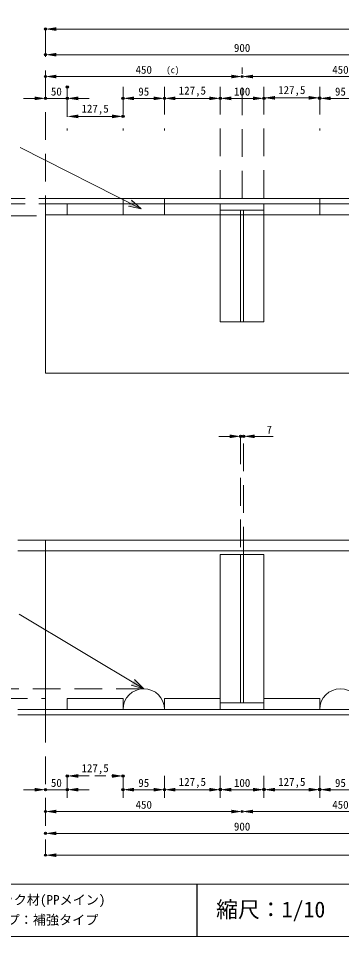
# Model space of a CAD drawing. Units: millimetres, scale not verified. Extents: x -1701 to 1700, y -915 to 1201.
# Drawn here: x -459 to 280, y -915 to 1188 of the extents above; entities that cross this region are included whole.
import ezdxf
from ezdxf.enums import TextEntityAlignment as Align

# ---------------------------------------------------------------- set-up
doc = ezdxf.new("R2010")
doc.units = ezdxf.units.MM
doc.header["$LTSCALE"] = 10
doc.header["$PDMODE"] = 32
doc.header["$PDSIZE"] = 5
doc.linetypes.add('USER2', pattern=[9.525, 6.35, -3.175])
for name, color, linetype, lineweight in [('0-0_0', 7, 'Continuous', 18), ('0-2_外形線', 7, 'Continuous', 18), ('0-6_表枠線', 7, 'Continuous', 18), ('0-8_文字', 7, 'Continuous', 18), ('0-9_寸法線', 7, 'USER2', 18)]:
    doc.layers.add(name, color=color, linetype=linetype, lineweight=lineweight)
doc.layers.add('0-5_Defpoints', color=7, linetype='Continuous')
doc.styles.add('ＭＳ ゴシック', font='')
doc.styles.get('ＭＳ ゴシック').set_extended_font_data('MS Gothic')

# ---------------------------------------------------------------- blocks, each defined once
blk = doc.blocks.new('D1')
at = {"layer": '0-2_外形線'}
for p, q in [((5955.84, 7302.61), (5955.84, 7304.17)), ((6018.34, 7301.05), (10393.34, 7301.05)), ((10455.84, 7302.61), (10455.84, 7304.17))]:
    blk.add_line(p, q, dxfattribs=at)
for points in [[(6018.34, 7311.47), (6018.34, 7290.63), (5955.84, 7301.05)], [(10393.34, 7311.47), (10393.34, 7290.63), (10455.84, 7301.05)]]:
    blk.add_solid(points, dxfattribs=at)
at = {"layer": '0-5_Defpoints'}
for p in [(5955.84, 7301.05), (10455.84, 7301.05)]:
    blk.add_point(p, dxfattribs=at)
at = {"layer": '0-2_外形線', "style": 'ＭＳ ゴシック'}
blk.add_text('1800', height=45.82, dxfattribs=at).set_placement((8143.34, 7303.27), align=Align.BOTTOM_LEFT)
blk = doc.blocks.new('D2')
at = {"layer": '0-2_外形線'}
for p, q in [((5893.34, 6904.37), (5830.84, 6904.37)), ((5955.84, 6905.94), (5955.84, 6907.5)), ((5955.84, 6904.37), (6080.84, 6904.37)), ((6080.84, 6905.94), (6080.84, 6907.5)), ((6143.34, 6904.37), (6205.84, 6904.37))]:
    blk.add_line(p, q, dxfattribs=at)
for points in [[(5893.34, 6914.79), (5893.34, 6893.96), (5955.84, 6904.37)], [(6143.34, 6914.79), (6143.34, 6893.96), (6080.84, 6904.37)]]:
    blk.add_solid(points, dxfattribs=at)
at = {"layer": '0-5_Defpoints'}
for p in [(5955.84, 6904.37), (6080.84, 6904.37)]:
    blk.add_point(p, dxfattribs=at)
at = {"layer": '0-2_外形線', "style": 'ＭＳ ゴシック'}
blk.add_text('50', height=45.82, dxfattribs=at).set_placement((5987.09, 6906.6), align=Align.BOTTOM_LEFT)
blk = doc.blocks.new('D5')
at = {"layer": '0-2_外形線'}
for p, q in [((5955.84, 2573.74), (5955.84, 2575.31)), ((6018.34, 2572.18), (10393.34, 2572.18)), ((10455.84, 2573.74), (10455.84, 2575.31))]:
    blk.add_line(p, q, dxfattribs=at)
for points in [[(6018.34, 2582.6), (6018.34, 2561.76), (5955.84, 2572.18)], [(10393.34, 2582.6), (10393.34, 2561.76), (10455.84, 2572.18)]]:
    blk.add_solid(points, dxfattribs=at)
at = {"layer": '0-5_Defpoints'}
for p in [(5955.84, 2572.18), (10455.84, 2572.18)]:
    blk.add_point(p, dxfattribs=at)
at = {"layer": '0-2_外形線', "style": 'ＭＳ ゴシック'}
blk.add_text('1800', height=45.82, dxfattribs=at).set_placement((8143.34, 2574.4), align=Align.BOTTOM_LEFT)
blk = doc.blocks.new('D6')
at = {"layer": '0-2_外形線'}
for p, q in [((5893.34, 2947.18), (5830.84, 2947.18)), ((5955.84, 2948.74), (5955.84, 2950.31)), ((5955.84, 2947.18), (6080.84, 2947.18)), ((6080.84, 2948.74), (6080.84, 2950.31)), ((6143.34, 2947.18), (6205.84, 2947.18))]:
    blk.add_line(p, q, dxfattribs=at)
for points in [[(5893.34, 2957.6), (5893.34, 2936.76), (5955.84, 2947.18)], [(6143.34, 2957.6), (6143.34, 2936.76), (6080.84, 2947.18)]]:
    blk.add_solid(points, dxfattribs=at)
at = {"layer": '0-5_Defpoints'}
for p in [(5955.84, 2947.18), (6080.84, 2947.18)]:
    blk.add_point(p, dxfattribs=at)
at = {"layer": '0-2_外形線', "style": 'ＭＳ ゴシック'}
blk.add_text('50', height=45.82, dxfattribs=at).set_placement((5987.09, 2949.4), align=Align.BOTTOM_LEFT)
blk = doc.blocks.new('D31')
at = {"layer": '0-2_外形線'}
for p, q in [((5955.84, 7155.94), (5955.84, 7157.5)), ((6018.34, 7154.37), (8143.34, 7154.37)), ((8205.84, 7155.94), (8205.84, 7157.5))]:
    blk.add_line(p, q, dxfattribs=at)
for points in [[(6018.34, 7164.79), (6018.34, 7143.96), (5955.84, 7154.37)], [(8143.34, 7164.79), (8143.34, 7143.96), (8205.84, 7154.37)]]:
    blk.add_solid(points, dxfattribs=at)
at = {"layer": '0-5_Defpoints'}
for p in [(5955.84, 7154.37), (8205.84, 7154.37)]:
    blk.add_point(p, dxfattribs=at)
at = {"layer": '0-2_外形線', "style": 'ＭＳ ゴシック'}
blk.add_text('900', height=45.82, dxfattribs=at).set_placement((7033.97, 7156.6), align=Align.BOTTOM_LEFT)
blk = doc.blocks.new('D33')
at = {"layer": '0-2_外形線'}
for p, q in [((5955.84, 7030.94), (5955.84, 7032.5)), ((6018.34, 7029.37), (7018.34, 7029.37)), ((7080.84, 7030.94), (7080.84, 7032.5))]:
    blk.add_line(p, q, dxfattribs=at)
for points in [[(6018.34, 7039.79), (6018.34, 7018.96), (5955.84, 7029.37)], [(7018.34, 7039.79), (7018.34, 7018.96), (7080.84, 7029.37)]]:
    blk.add_solid(points, dxfattribs=at)
at = {"layer": '0-5_Defpoints'}
for p in [(5955.84, 7029.37), (7080.84, 7029.37)]:
    blk.add_point(p, dxfattribs=at)
at = {"layer": '0-2_外形線', "style": 'ＭＳ ゴシック'}
blk.add_text('450', height=45.82, dxfattribs=at).set_placement((6471.47, 7031.6), align=Align.BOTTOM_LEFT)
blk = doc.blocks.new('D34')
at = {"layer": '0-2_外形線'}
for p, q in [((7080.84, 7030.94), (7080.84, 7032.5)), ((7143.34, 7029.37), (8143.34, 7029.37)), ((8205.84, 7030.94), (8205.84, 7032.5))]:
    blk.add_line(p, q, dxfattribs=at)
for points in [[(7143.34, 7039.79), (7143.34, 7018.96), (7080.84, 7029.37)], [(8143.34, 7039.79), (8143.34, 7018.96), (8205.84, 7029.37)]]:
    blk.add_solid(points, dxfattribs=at)
at = {"layer": '0-5_Defpoints'}
for p in [(7080.84, 7029.37), (8205.84, 7029.37)]:
    blk.add_point(p, dxfattribs=at)
at = {"layer": '0-2_外形線', "style": 'ＭＳ ゴシック'}
blk.add_text('450', height=45.82, dxfattribs=at).set_placement((7596.47, 7031.6), align=Align.BOTTOM_LEFT)
blk = doc.blocks.new('D41')
at = {"layer": '0-2_外形線'}
for p, q in [((7524.59, 6905.94), (7524.59, 6907.5)), ((7587.09, 6904.37), (7699.59, 6904.37)), ((7762.09, 6905.94), (7762.09, 6907.5))]:
    blk.add_line(p, q, dxfattribs=at)
for points in [[(7587.09, 6914.79), (7587.09, 6893.96), (7524.59, 6904.37)], [(7699.59, 6914.79), (7699.59, 6893.96), (7762.09, 6904.37)]]:
    blk.add_solid(points, dxfattribs=at)
at = {"layer": '0-5_Defpoints'}
for p in [(7524.59, 6904.37), (7762.09, 6904.37)]:
    blk.add_point(p, dxfattribs=at)
at = {"layer": '0-2_外形線', "style": 'ＭＳ ゴシック'}
blk.add_text('95', height=45.82, dxfattribs=at).set_placement((7612.09, 6906.6), align=Align.BOTTOM_LEFT)
blk = doc.blocks.new('D42')
at = {"layer": '0-2_外形線'}
for p, q in [((6955.84, 6905.94), (6955.84, 6907.5)), ((7018.34, 6904.37), (7143.34, 6904.37)), ((7205.84, 6905.94), (7205.84, 6907.5))]:
    blk.add_line(p, q, dxfattribs=at)
for points in [[(7018.34, 6914.79), (7018.34, 6893.96), (6955.84, 6904.37)], [(7143.34, 6914.79), (7143.34, 6893.96), (7205.84, 6904.37)]]:
    blk.add_solid(points, dxfattribs=at)
at = {"layer": '0-5_Defpoints'}
for p in [(6955.84, 6904.37), (7205.84, 6904.37)]:
    blk.add_point(p, dxfattribs=at)
at = {"layer": '0-2_外形線', "style": 'ＭＳ ゴシック'}
blk.add_text('100', height=45.82, dxfattribs=at).set_placement((7033.97, 6906.6), align=Align.BOTTOM_LEFT)
blk = doc.blocks.new('D43')
at = {"layer": '0-2_外形線'}
for p, q in [((6399.59, 6905.94), (6399.59, 6907.5)), ((6462.09, 6904.37), (6574.59, 6904.37)), ((6637.09, 6905.94), (6637.09, 6907.5))]:
    blk.add_line(p, q, dxfattribs=at)
for points in [[(6462.09, 6914.79), (6462.09, 6893.96), (6399.59, 6904.37)], [(6574.59, 6914.79), (6574.59, 6893.96), (6637.09, 6904.37)]]:
    blk.add_solid(points, dxfattribs=at)
at = {"layer": '0-5_Defpoints'}
for p in [(6399.59, 6904.37), (6637.09, 6904.37)]:
    blk.add_point(p, dxfattribs=at)
at = {"layer": '0-2_外形線', "style": 'ＭＳ ゴシック'}
blk.add_text('95', height=45.82, dxfattribs=at).set_placement((6487.09, 6906.6), align=Align.BOTTOM_LEFT)
blk = doc.blocks.new('D44')
at = {"layer": '0-2_外形線'}
for p, q in [((6637.09, 6905.94), (6637.09, 6907.5)), ((6699.59, 6904.37), (6893.34, 6904.37)), ((6955.84, 6905.94), (6955.84, 6907.5))]:
    blk.add_line(p, q, dxfattribs=at)
for points in [[(6699.59, 6914.79), (6699.59, 6893.96), (6637.09, 6904.37)], [(6893.34, 6914.79), (6893.34, 6893.96), (6955.84, 6904.37)]]:
    blk.add_solid(points, dxfattribs=at)
at = {"layer": '0-5_Defpoints'}
for p in [(6637.09, 6904.37), (6955.84, 6904.37)]:
    blk.add_point(p, dxfattribs=at)
at = {"layer": '0-2_外形線', "style": 'ＭＳ ゴシック'}
blk.add_text('127,5', height=45.82, dxfattribs=at).set_placement((6718.34, 6912.25), align=Align.BOTTOM_LEFT)
blk = doc.blocks.new('D45')
at = {"layer": '0-2_外形線'}
for p, q in [((7205.84, 6905.94), (7205.84, 6910.62)), ((7268.34, 6907.5), (7462.09, 6907.5)), ((7524.59, 6909.06), (7524.59, 6910.62))]:
    blk.add_line(p, q, dxfattribs=at)
for points in [[(7268.34, 6917.92), (7268.34, 6897.08), (7205.84, 6907.5)], [(7462.09, 6917.92), (7462.09, 6897.08), (7524.59, 6907.5)]]:
    blk.add_solid(points, dxfattribs=at)
at = {"layer": '0-5_Defpoints'}
for p in [(7205.84, 6904.37), (7524.59, 6907.5)]:
    blk.add_point(p, dxfattribs=at)
at = {"layer": '0-2_外形線', "style": 'ＭＳ ゴシック'}
blk.add_text('127,5', height=45.82, dxfattribs=at).set_placement((7287.09, 6915.37), align=Align.BOTTOM_LEFT)
blk = doc.blocks.new('D51')
at = {"layer": '0-2_外形線'}
for p, q in [((6080.84, 6968.23), (6080.84, 6797.92)), ((6143.34, 6801.05), (6337.09, 6801.05)), ((6399.59, 6802.61), (6399.59, 6804.17))]:
    blk.add_line(p, q, dxfattribs=at)
for points in [[(6143.34, 6811.47), (6143.34, 6790.63), (6080.84, 6801.05)], [(6337.09, 6811.47), (6337.09, 6790.63), (6399.59, 6801.05)]]:
    blk.add_solid(points, dxfattribs=at)
at = {"layer": '0-5_Defpoints'}
for p in [(6080.84, 6969.79), (6399.59, 6801.05)]:
    blk.add_point(p, dxfattribs=at)
at = {"layer": '0-2_外形線', "style": 'ＭＳ ゴシック'}
blk.add_text('127,5', height=45.82, dxfattribs=at).set_placement((6162.09, 6808.92), align=Align.BOTTOM_LEFT)
blk = doc.blocks.new('D52')
at = {"layer": '0-2_外形線'}
for p, q in [((5955.84, 2698.74), (5955.84, 2700.31)), ((6018.34, 2697.18), (8143.34, 2697.18)), ((8205.84, 2698.74), (8205.84, 2700.31))]:
    blk.add_line(p, q, dxfattribs=at)
for points in [[(6018.34, 2707.6), (6018.34, 2686.76), (5955.84, 2697.18)], [(8143.34, 2707.6), (8143.34, 2686.76), (8205.84, 2697.18)]]:
    blk.add_solid(points, dxfattribs=at)
at = {"layer": '0-5_Defpoints'}
for p in [(5955.84, 2697.18), (8205.84, 2697.18)]:
    blk.add_point(p, dxfattribs=at)
at = {"layer": '0-2_外形線', "style": 'ＭＳ ゴシック'}
blk.add_text('900', height=45.82, dxfattribs=at).set_placement((7033.97, 2699.4), align=Align.BOTTOM_LEFT)
blk = doc.blocks.new('D54')
at = {"layer": '0-2_外形線'}
for p, q in [((5955.84, 2823.74), (5955.84, 2825.31)), ((6018.34, 2822.18), (7018.34, 2822.18)), ((7080.84, 2823.74), (7080.84, 2825.31))]:
    blk.add_line(p, q, dxfattribs=at)
for points in [[(6018.34, 2832.6), (6018.34, 2811.76), (5955.84, 2822.18)], [(7018.34, 2832.6), (7018.34, 2811.76), (7080.84, 2822.18)]]:
    blk.add_solid(points, dxfattribs=at)
at = {"layer": '0-5_Defpoints'}
for p in [(5955.84, 2822.18), (7080.84, 2822.18)]:
    blk.add_point(p, dxfattribs=at)
at = {"layer": '0-2_外形線', "style": 'ＭＳ ゴシック'}
blk.add_text('450', height=45.82, dxfattribs=at).set_placement((6471.47, 2824.4), align=Align.BOTTOM_LEFT)
blk = doc.blocks.new('D55')
at = {"layer": '0-2_外形線'}
for p, q in [((7080.84, 2823.74), (7080.84, 2825.31)), ((7143.34, 2822.18), (8143.34, 2822.18)), ((8205.84, 2823.74), (8205.84, 2825.31))]:
    blk.add_line(p, q, dxfattribs=at)
for points in [[(7143.34, 2832.6), (7143.34, 2811.76), (7080.84, 2822.18)], [(8143.34, 2832.6), (8143.34, 2811.76), (8205.84, 2822.18)]]:
    blk.add_solid(points, dxfattribs=at)
at = {"layer": '0-5_Defpoints'}
for p in [(7080.84, 2822.18), (8205.84, 2822.18)]:
    blk.add_point(p, dxfattribs=at)
at = {"layer": '0-2_外形線', "style": 'ＭＳ ゴシック'}
blk.add_text('450', height=45.82, dxfattribs=at).set_placement((7596.47, 2824.4), align=Align.BOTTOM_LEFT)
blk = doc.blocks.new('D58')
at = {"layer": '0-2_外形線'}
for p, q in [((6399.59, 2948.74), (6399.59, 2950.31)), ((6462.09, 2947.18), (6574.59, 2947.18)), ((6637.09, 2948.74), (6637.09, 2950.31))]:
    blk.add_line(p, q, dxfattribs=at)
for points in [[(6462.09, 2957.6), (6462.09, 2936.76), (6399.59, 2947.18)], [(6574.59, 2957.6), (6574.59, 2936.76), (6637.09, 2947.18)]]:
    blk.add_solid(points, dxfattribs=at)
at = {"layer": '0-5_Defpoints'}
for p in [(6399.59, 2947.18), (6637.09, 2947.18)]:
    blk.add_point(p, dxfattribs=at)
at = {"layer": '0-2_外形線', "style": 'ＭＳ ゴシック'}
blk.add_text('95', height=45.82, dxfattribs=at).set_placement((6487.09, 2949.4), align=Align.BOTTOM_LEFT)
blk = doc.blocks.new('D59')
at = {"layer": '0-2_外形線'}
for p, q in [((6637.09, 2948.74), (6637.09, 2950.31)), ((6699.59, 2947.18), (6893.34, 2947.18)), ((6955.84, 2948.74), (6955.84, 2950.31))]:
    blk.add_line(p, q, dxfattribs=at)
for points in [[(6699.59, 2957.6), (6699.59, 2936.76), (6637.09, 2947.18)], [(6893.34, 2957.6), (6893.34, 2936.76), (6955.84, 2947.18)]]:
    blk.add_solid(points, dxfattribs=at)
at = {"layer": '0-5_Defpoints'}
for p in [(6637.09, 2947.18), (6955.84, 2947.18)]:
    blk.add_point(p, dxfattribs=at)
at = {"layer": '0-2_外形線', "style": 'ＭＳ ゴシック'}
blk.add_text('127,5', height=45.82, dxfattribs=at).set_placement((6718.34, 2955.05), align=Align.BOTTOM_LEFT)
blk = doc.blocks.new('D60')
at = {"layer": '0-2_外形線'}
for p, q in [((6955.84, 2948.74), (6955.84, 2944.06)), ((7018.34, 2947.18), (7143.34, 2947.18)), ((7205.84, 2948.74), (7205.84, 2950.31))]:
    blk.add_line(p, q, dxfattribs=at)
for points in [[(7018.34, 2957.6), (7018.34, 2936.76), (6955.84, 2947.18)], [(7143.34, 2957.6), (7143.34, 2936.76), (7205.84, 2947.18)]]:
    blk.add_solid(points, dxfattribs=at)
at = {"layer": '0-5_Defpoints'}
for p in [(6955.84, 2950.31), (7205.84, 2947.18)]:
    blk.add_point(p, dxfattribs=at)
at = {"layer": '0-2_外形線', "style": 'ＭＳ ゴシック'}
blk.add_text('100', height=45.82, dxfattribs=at).set_placement((7033.97, 2949.4), align=Align.BOTTOM_LEFT)
blk = doc.blocks.new('D61')
at = {"layer": '0-2_外形線'}
for p, q in [((7205.84, 2947.96), (7205.84, 2944.06)), ((7268.34, 2947.18), (7462.09, 2947.18)), ((7524.59, 2947.96), (7524.59, 2944.06))]:
    blk.add_line(p, q, dxfattribs=at)
for points in [[(7268.34, 2957.6), (7268.34, 2936.76), (7205.84, 2947.18)], [(7462.09, 2957.6), (7462.09, 2936.76), (7524.59, 2947.18)]]:
    blk.add_solid(points, dxfattribs=at)
at = {"layer": '0-5_Defpoints'}
for p in [(7205.84, 2949.52), (7524.59, 2949.52), (7524.59, 2947.18)]:
    blk.add_point(p, dxfattribs=at)
at = {"layer": '0-2_外形線', "style": 'ＭＳ ゴシック'}
blk.add_text('127,5', height=45.82, dxfattribs=at).set_placement((7287.09, 2955.05), align=Align.BOTTOM_LEFT)
blk = doc.blocks.new('D62')
at = {"layer": '0-2_外形線'}
for p, q in [((7524.59, 2947.96), (7524.59, 2944.06)), ((7587.09, 2947.18), (7699.59, 2947.18)), ((7762.09, 2948.74), (7762.09, 2950.31))]:
    blk.add_line(p, q, dxfattribs=at)
for points in [[(7587.09, 2957.6), (7587.09, 2936.76), (7524.59, 2947.18)], [(7699.59, 2957.6), (7699.59, 2936.76), (7762.09, 2947.18)]]:
    blk.add_solid(points, dxfattribs=at)
at = {"layer": '0-5_Defpoints'}
for p in [(7524.59, 2949.52), (7762.09, 2947.18)]:
    blk.add_point(p, dxfattribs=at)
at = {"layer": '0-2_外形線', "style": 'ＭＳ ゴシック'}
blk.add_text('95', height=45.82, dxfattribs=at).set_placement((7612.09, 2949.4), align=Align.BOTTOM_LEFT)
blk = doc.blocks.new('D73')
at = {"layer": '0-5_Defpoints'}
for p in [(6080.84, 3025.84), (6399.59, 3025.84)]:
    blk.add_point(p, dxfattribs=at)
at = {"layer": '0-9_寸法線'}
for p, q in [((6080.84, 3027.4), (6080.84, 3028.97)), ((6143.34, 3025.84), (6337.09, 3025.84)), ((6399.59, 3027.4), (6399.59, 3028.97))]:
    blk.add_line(p, q, dxfattribs=at)
for points in [[(6143.34, 3036.26), (6143.34, 3015.42), (6080.84, 3025.84)], [(6337.09, 3036.26), (6337.09, 3015.42), (6399.59, 3025.84)]]:
    blk.add_solid(points, dxfattribs=at)
at = {"layer": '0-9_寸法線', "style": 'ＭＳ ゴシック'}
blk.add_text('127,5', height=45.82, dxfattribs=at).set_placement((6162.09, 3033.71), align=Align.BOTTOM_LEFT)
blk = doc.blocks.new('D76')
at = {"layer": '0-2_外形線'}
for p, q in [((7009.59, 4969.79), (6947.09, 4969.79)), ((7072.09, 4971.35), (7072.09, 4972.91)), ((7072.09, 4969.79), (7089.59, 4969.79)), ((7089.59, 4971.35), (7089.59, 4972.91)), ((7152.09, 4969.79), (7258.18, 4969.79))]:
    blk.add_line(p, q, dxfattribs=at)
for points in [[(7009.59, 4980.21), (7009.59, 4959.37), (7072.09, 4969.79)], [(7152.09, 4980.21), (7152.09, 4959.37), (7089.59, 4969.79)]]:
    blk.add_solid(points, dxfattribs=at)
at = {"layer": '0-5_Defpoints'}
for p in [(7072.09, 4969.79), (7089.59, 4969.79)]:
    blk.add_point(p, dxfattribs=at)
at = {"layer": '0-2_外形線', "style": 'ＭＳ ゴシック'}
blk.add_text('7', height=45.82, dxfattribs=at).set_placement((7220.76, 4971.35), align=Align.BOTTOM_LEFT)

msp = doc.modelspace()

# ---------------------------------------------------------------- linework, layer by layer
at = {"layer": '0-0_0'}
for p, q in [((-178.25, 751.45), (-200.58, 771.48)), ((-172.34, -347.37), (-193.2, -325.82))]:
    msp.add_line(p, q, dxfattribs=at)
for points in [[(-455.05, 891.84), (-178.25, 751.45), (-207.61, 757.63)], [(-457.72, -176.42), (-172.34, -347.37), (-201.18, -339.14)]]:
    msp.add_lwpolyline(points, dxfattribs=at)
for points in [[(-200.58, 771.48), (-207.61, 757.63), (-178.25, 751.45)], [(-193.2, -325.82), (-172.34, -347.37), (-201.18, -339.14)]]:
    msp.add_solid(points, dxfattribs=at)
at = {"layer": '0-2_外形線'}
for p, q in [((-219.84, 763.13), (-219.84, 775.13)), ((-219.84, 763.13), (-219.84, 738.13)), ((-124.84, 763.13), (-124.84, 775.13)), ((-124.84, 763.13), (-124.84, 738.13)), ((230.16, 763.13), (230.16, 775.13)), ((-397.34, 738.13), (1452.66, 738.13)), ((-124.84, 738.13), (2.66, 738.13)), ((49.16, 748.13), (49.16, 493.13)), ((56.16, 748.13), (56.16, 493.13))]:
    msp.add_line(p, q, dxfattribs=at)
for points in [[(-397.34, 763.13), (1402.66, 763.13), (1402.66, 775.13), (-397.34, 775.13)], [(-397.34, 775.13), (1402.66, 775.13), (1402.66, 375.13), (-397.34, 375.13)], [(2.66, 763.13), (102.66, 763.13), (102.66, 748.13), (2.66, 748.13)], [(2.66, 748.13), (102.66, 748.13), (102.66, 493.13), (2.66, 493.13)], [(1402.66, -6.87), (-397.34, -6.87), (-397.34, -406.87), (1402.66, -406.87)], [(2.66, -379.87), (102.66, -379.87), (102.66, -39.87), (2.66, -39.87)], [(49.16, -379.87), (56.16, -379.87), (56.16, -39.87), (49.16, -39.87)], [(-347.34, -394.87), (-219.84, -394.87), (-219.84, -369.87), (-347.34, -369.87)], [(2.66, -394.87), (-124.84, -394.87), (-124.84, -369.87), (2.66, -369.87)], [(102.66, -394.87), (230.16, -394.87), (230.16, -369.87), (102.66, -369.87)], [(-397.34, -406.87), (1402.66, -406.87), (1402.66, -394.87), (-397.34, -394.87)], [(2.66, -394.87), (102.66, -394.87), (102.66, -379.87), (2.66, -379.87)]]:
    msp.add_lwpolyline(points, close=True, dxfattribs=at)
for points in [[(-219.84, 738.13), (-347.34, 738.13), (-347.34, 763.13)], [(230.16, 763.13), (230.16, 738.13), (102.66, 738.13)]]:
    msp.add_lwpolyline(points, dxfattribs=at)
for centre in [(-172.34, -394.87), (277.66, -394.87)]:
    msp.add_arc(centre, 47.5, 0, 180, dxfattribs=at)
at = {"layer": '0-6_表枠線'}
for points in [[(-900.85, -794.41), (-50.85, -794.41), (-50.85, -914.41), (-900.85, -914.41)], [(-49.84, -794.87), (300.16, -794.87), (300.16, -914.87), (-49.84, -914.87)]]:
    msp.add_lwpolyline(points, close=True, dxfattribs=at)
at = {"layer": '0-8_文字'}
msp.add_lwpolyline([(-397.34, -6.87), (1402.66, -6.87), (1402.66, -31.87), (-397.34, -31.87)], close=True, dxfattribs=at)
at = {"layer": '0-9_寸法線'}
for p, q in [((-397.34, 1163.13), (-397.34, 775.13)), ((52.66, 775.13), (52.66, 1075.13)), ((-347.34, 1030.63), (-347.34, 930.63)), ((-219.84, 1030.63), (-219.84, 930.63)), ((-124.84, 1030.63), (-124.84, 930.63)), ((2.66, 1030.63), (2.66, 775.13)), ((102.66, 1030.63), (102.66, 775.13)), ((230.16, 1030.63), (230.16, 930.63)), ((-602.85, 775.13), (-397.34, 775.13)), ((-602.85, 763.13), (-397.34, 763.13)), ((-576.6, 735.7), (-397.34, 735.7)), ((49.16, 230.63), (49.16, -39.87)), ((56.16, -39.87), (56.16, 230.63)), ((-397.34, -6.87), (-597.34, -6.87)), ((-397.34, -31.87), (-597.34, -31.87)), ((-172.34, -347.37), (-572.34, -347.37)), ((-597.06, -369.87), (-397.34, -369.87)), ((-397.34, -394.87), (-640.94, -394.87)), ((-397.34, -406.87), (-639.69, -406.87)), ((-397.34, -406.87), (-397.34, -728.42)), ((-347.34, -596.95), (-347.34, -546.95)), ((-219.84, -596.95), (-219.84, -546.95)), ((-124.84, -596.95), (-124.84, -546.95)), ((2.66, -596.95), (2.66, -546.95)), ((102.66, -596.95), (102.66, -546.95)), ((230.16, -596.95), (230.16, -546.95))]:
    msp.add_line(p, q, dxfattribs=at)

# ---------------------------------------------------------------- block references
at = {"layer": '0-2_外形線', "xscale": 0.4, "yscale": 0.4}
for name in ['D1', 'D31', 'D33', 'D34', 'D51', 'D44', 'D45', 'D2', 'D43', 'D42', 'D41', 'D76', 'D6', 'D58', 'D59', 'D60', 'D61', 'D62', 'D54', 'D55', 'D52', 'D5']:
    msp.add_blockref(name, (-2779.67, -1757.29), dxfattribs=at)
at = {"layer": '0-9_寸法線', "xscale": 0.4, "yscale": 0.4}
msp.add_blockref('D73', (-2779.67, -1757.29), dxfattribs=at)

# ---------------------------------------------------------------- texts
at = {"layer": '0-0_0', "style": 'ＭＳ ゴシック'}
for s, height, p in [('素材：再生プラスチック材(PPメイン)', 21.99, (-769.84, -848.25)), ('縮尺：1/10', 36.66, (-6.75, -882.01)), ('色：茶色/黒色\u3000タイプ：補強タイプ', 21.99, (-771.11, -894.08))]:
    msp.add_text(s, height=height, dxfattribs=at).set_placement(p, align=Align.BOTTOM_LEFT)
at = {"layer": '0-8_文字', "style": 'ＭＳ ゴシック'}
msp.add_text('(c)', height=14.66, dxfattribs=at).set_placement((-120.91, 1057.76), align=Align.BOTTOM_LEFT)

doc.saveas('drawing.dxf')
